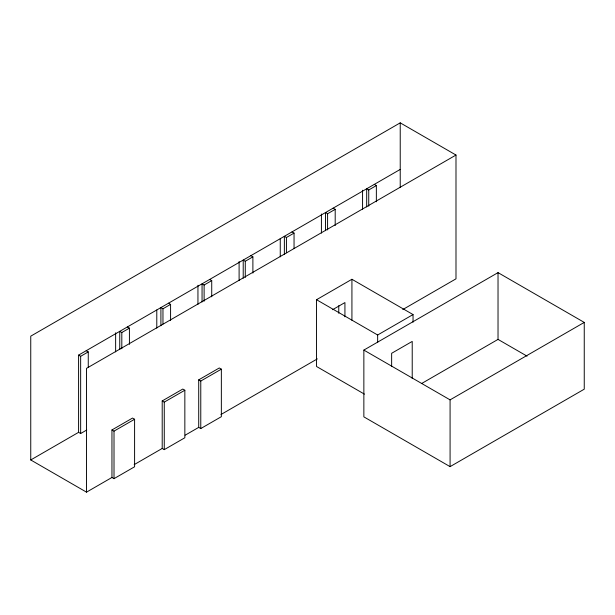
<?xml version="1.0" encoding="UTF-8"?>
<svg xmlns="http://www.w3.org/2000/svg" width="615" height="615" viewBox="0 0 615 615"><rect width="100%" height="100%" fill="white"/><g stroke="black" fill="none" stroke-linecap="round" stroke-linejoin="round"><path stroke-width="0.92" d="M402.779 309.56L455.992 278.841L455.992 155.042L400.227 122.846L30.75 336.159L30.75 459.959L86.515 492.154L111.953 477.463L114.013 478.655L134.593 466.777L134.593 419.253L132.532 418.062L111.953 429.947L111.953 477.463M30.75 459.959L78.589 432.337L78.589 355.109L400.227 169.417M78.589 355.109L80.65 356.3L88.26 351.903L88.26 367.155M119.748 349.489L119.748 331.347L121.808 332.538L129.419 328.141L129.419 344.354M160.907 325.727L160.907 307.592L162.96 308.776L170.578 304.379L170.578 320.592M202.058 301.965L202.058 283.83L204.119 285.014L211.729 280.617L211.729 296.83M243.217 278.203L243.217 260.068L245.277 261.252L252.888 256.862L252.888 273.068M284.368 254.449L284.368 236.306L286.429 237.498L294.047 233.1L294.047 248.352M325.527 230.686L325.527 212.544L327.587 213.736L335.198 209.338L335.198 225.544M366.686 206.924L366.686 188.782L368.739 189.974L376.357 185.576L376.357 201.782M455.992 155.042L86.515 368.354L86.515 492.154M78.589 432.337L80.65 433.521L86.738 430.008M364.434 394.138L316.533 366.486L316.533 299.713L351.926 279.279L413.042 314.565L413.042 322.199M162.206 448.45L162.206 400.934L182.786 389.049L184.846 390.241L184.846 437.757L164.267 449.642L162.206 448.45L134.185 464.632M198.714 427.379L198.714 379.855L219.294 367.97L221.354 369.161L221.354 416.686L200.774 428.563L198.714 427.379L185.177 435.189M111.953 429.947L114.013 431.13L134.593 419.253M162.206 400.934L164.267 402.118L184.846 390.241M198.714 379.855L200.774 381.039L221.354 369.161M332.584 309.699L344.93 302.565L344.93 316.825M220.954 414.533L317.348 358.883M316.533 299.713L377.648 334.998L413.042 314.565M363.857 350.089L498.027 272.63L584.25 322.406L584.25 389.18L450.08 466.639L363.857 416.862L363.857 350.089L450.08 399.865L584.25 322.406M421.836 383.391L498.027 339.395L527.047 356.147M374.297 184.385L376.357 185.576M333.146 208.147L335.198 209.338M291.987 231.909L294.047 233.1M250.828 255.671L252.888 256.862M209.677 279.433L211.729 280.617M168.518 303.195L170.578 304.379M127.359 326.957L129.419 328.141M86.208 350.719L88.26 351.903M498.027 272.63L498.027 339.395M450.08 399.865L450.08 466.639M412.219 378.486L412.219 341.417L391.64 353.294L391.64 366.602M400.227 122.846L400.227 187.529M377.648 334.998L377.648 342.632M368.739 189.974L368.739 206.179M362.566 190.227L362.566 209.323M351.926 279.279L351.926 320.3M338.757 305.655L338.757 313.258M327.587 213.736L327.587 229.941M321.414 213.989L321.414 233.085M286.429 237.498L286.429 252.75M280.256 238.705L280.256 256.839M245.277 261.252L245.277 277.465M239.104 261.513L239.104 280.601M204.119 285.014L204.119 301.227M200.774 381.039L200.774 428.563M197.945 285.268L197.945 304.364M164.267 402.118L164.267 449.642M162.96 308.776L162.96 324.028M156.787 309.983L156.787 328.126M121.808 332.538L121.808 348.743M115.635 332.792L115.635 351.888M114.013 431.13L114.013 478.655M80.65 356.3L80.65 433.521"/></g></svg>
